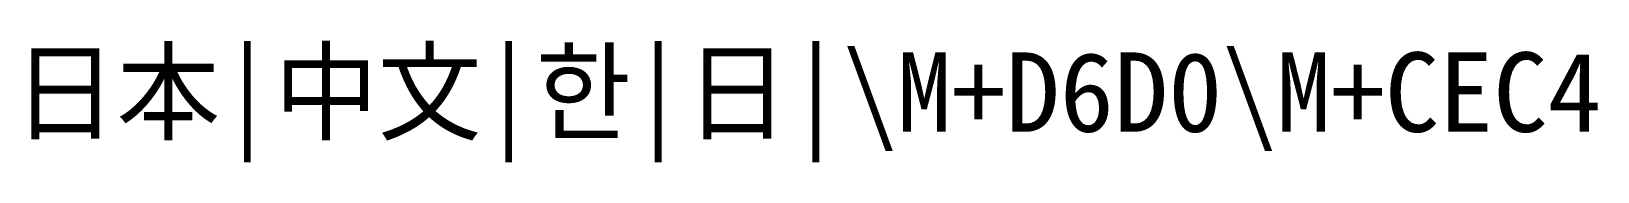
# Model space of a CAD drawing. Extents: x 0.6 to 49.7, y -1 to 2.9.
import ezdxf

# ---------------------------------------------------------------- set-up
doc = ezdxf.new("R2010")
doc.units = 0

msp = doc.modelspace()

# ---------------------------------------------------------------- texts
msp.add_text('\\M+193FA\\M+1967B|\\M+5D6D0\\M+5CEC4|\\M+3C7D1|\\M+2A4E9|\\M+D6D0\\M+CEC4', height=2.5).set_placement((0, 0))

doc.saveas('drawing.dxf')
